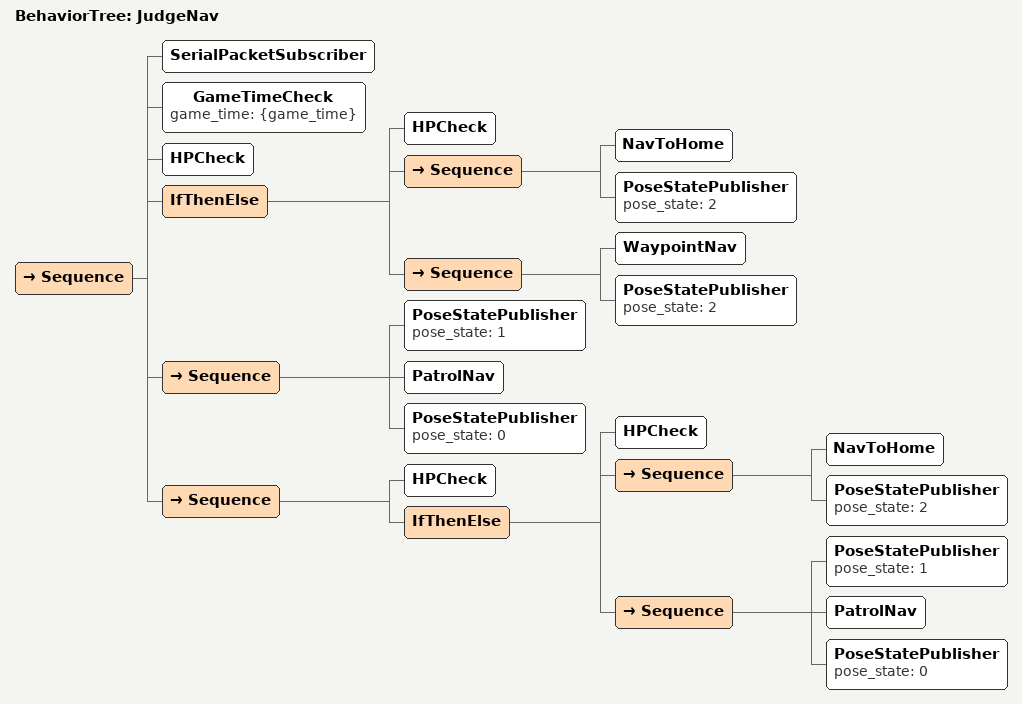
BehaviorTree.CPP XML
<?xml version="1.0" encoding="UTF-8"?>
<root BTCPP_format="4">
  <BehaviorTree ID="JudgeNav">
    <Sequence>
      <!-- 1. Update game state -->
      <SerialPacketSubscriber/>

      <!-- 2. Check game time -->
      <GameTimeCheck game_time="{game_time}"/>

      <!-- 3. HP check before navigation -->
      <HPCheck/>

      <!-- 4. If HP low, go home; otherwise do waypoint navigation -->
      <IfThenElse>
        <HPCheck/>
        <Sequence>
          <NavToHome/>
          <PoseStatePublisher pose_state="2"/>
        </Sequence>
        <Sequence>
          <WaypointNav/>
          <PoseStatePublisher pose_state="2"/>
        </Sequence>
      </IfThenElse>

      <Sequence>
        <PoseStatePublisher pose_state="1"/>  <!-- Start patrol: defend mode -->
        <PatrolNav/>
        <PoseStatePublisher pose_state="0"/>  <!-- Attack mode after patrol ends -->
      </Sequence>

      <!-- 6. After patrol ends: check HP and decide next action -->
      <Sequence>
        <HPCheck/>
        <IfThenElse>
          <HPCheck/>
          <Sequence>
            <NavToHome/>
            <PoseStatePublisher pose_state="2"/>
          </Sequence>
          <Sequence>
            <!-- Continue patrol loop -->
            <PoseStatePublisher pose_state="1"/>
            <PatrolNav/>
            <PoseStatePublisher pose_state="0"/>
          </Sequence>
        </IfThenElse>
      </Sequence>
    </Sequence>
  </BehaviorTree>

</root>
